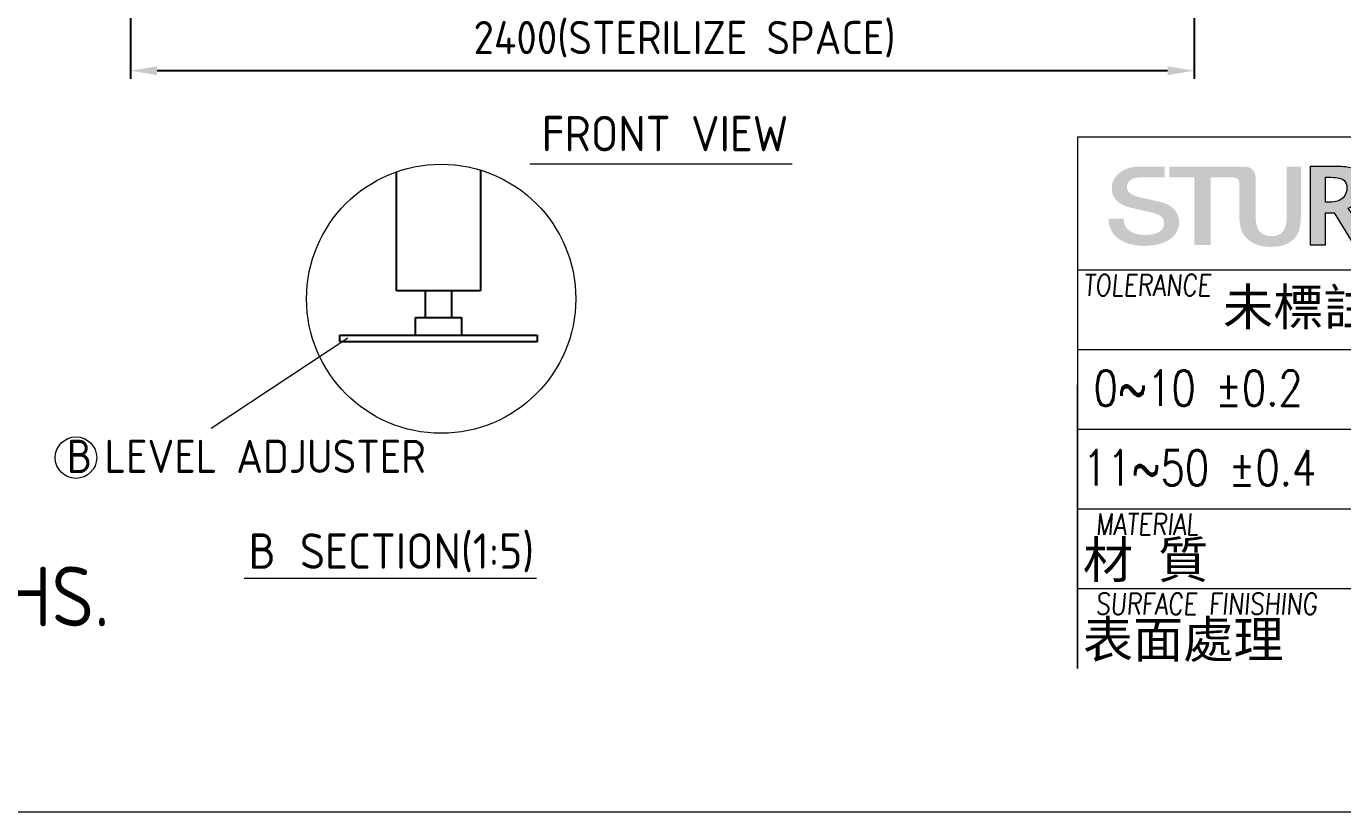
# Model space of a CAD drawing. Header units: millimetres. Extents: x -232689 to -212764, y -30313 to -8108.
# Drawn here: x -220620 to -217650, y -30313 to -28540 of the extents above; entities that cross this region are included whole.
import ezdxf

# ---------------------------------------------------------------- set-up
doc = ezdxf.new("R2010")
doc.units = ezdxf.units.MM
doc.layers.get('0').update_dxf_attribs({"lineweight": 25})
doc.layers.add('D', color=3, linetype='Continuous', lineweight=13)
doc.layers.add('F', color=7, linetype='Continuous', lineweight=15)
doc.styles.get("Standard").update_dxf_attribs({"font": 'KAIU.TTF'})
doc.styles.add('STU25', font='isocp2.shx')
doc.styles.add('Text', font='romans.shx', dxfattribs={"width": 0.8, "oblique": 10})
doc.dimstyles.new('STU25', dxfattribs={"dimscale": 30, "dimtxt": 2.5, "dimasz": 2, "dimexe": 0.6, "dimexo": 1, "dimgap": 1, "dimtad": 1, "dimdsep": 46, "dimtxsty": 'STU25', "dimcen": 2, "dimazin": 2, "dimtfac": 1, "dimtmove": 0, "dimatfit": 3, "dimfxl": 0, "dimtolj": 1, "dimtzin": 0, "dimarcsym": 0})

# ---------------------------------------------------------------- blocks, each defined once
blk = doc.blocks.new('*D16')
at = {"layer": 'D', "color": 0, "lineweight": -2}
for p, q in [((-220384.9, -27900.2), (-220384.9, -28658.3)), ((-217984.9, -27900.2), (-217984.9, -28658.3)), ((-218044.9, -28640.3), (-220324.9, -28640.3))]:
    blk.add_line(p, q, dxfattribs=at)
at = {"layer": 'D', "color": 0}
for points in [[(-220324.9, -28630.3), (-220324.9, -28650.3), (-220384.9, -28640.3)], [(-218044.9, -28650.3), (-218044.9, -28630.3), (-217984.9, -28640.3)]]:
    blk.add_solid(points, dxfattribs=at)
at = {"layer": 'Defpoints', "color": 0}
for p in [(-220384.9, -27870.2), (-217984.9, -27870.2), (-220384.9, -28640.3)]:
    blk.add_point(p, dxfattribs=at)
at = {"layer": 'D', "color": 0, "insert": (-219134.9, -28569.1), "char_height": 75, "attachment_point": 5, "style": 'STU25'}
blk.add_mtext('\\A1;{\\Fisocp2.shx;2400(STERILIZE SPACE)}', dxfattribs=at)
blk = doc.blocks.new('新駿LOGO')
at = {"layer": 'F'}
h = blk.add_hatch(color=256, dxfattribs=at)
edge = h.paths.add_edge_path()
edge.add_spline(control_points=[(-529.051, -442.142), (-529.051, -442.306), (-529.019, -442.447), (-528.955, -442.564), (-528.891, -442.681), (-528.802, -442.776), (-528.688, -442.851), (-528.574, -442.925), (-528.443, -442.98), (-528.294, -443.014), (-528.146, -443.048), (-527.986, -443.065), (-527.812, -443.065), (-527.625, -443.065), (-527.465, -443.046), (-527.333, -443.008), (-527.2, -442.969), (-527.093, -442.92), (-527.011, -442.86), (-526.929, -442.799), (-526.87, -442.73), (-526.833, -442.652), (-526.797, -442.573), (-526.778, -442.494), (-526.778, -442.413), (-526.778, -442.248), (-526.821, -442.126), (-526.905, -442.048), (-526.99, -441.97), (-527.082, -441.914), (-527.182, -441.882), (-527.356, -441.826), (-527.558, -441.773), (-527.788, -441.722), (-528.018, -441.672), (-528.302, -441.606), (-528.64, -441.526), (-528.85, -441.478), (-529.024, -441.415), (-529.164, -441.336), (-529.303, -441.257), (-529.413, -441.17), (-529.495, -441.074), (-529.578, -440.977), (-529.636, -440.874), (-529.67, -440.766), (-529.704, -440.657), (-529.721, -440.546), (-529.721, -440.434), (-529.721, -440.216), (-529.67, -440.028), (-529.567, -439.869), (-529.464, -439.71), (-529.329, -439.579), (-529.16, -439.474), (-528.991, -439.37), (-528.855, -439.306), (-528.64, -439.256), (-528.426, -439.205), (-528.133, -439.204), (-527.915, -439.204), (-527.659, -439.204), (-526.729, -439.204), (-526.729, -439.204), (-526.729, -439.204), (-526.732, -439.805), (-526.732, -439.805), (-526.732, -439.805), (-528.141, -439.796), (-528.282, -439.825), (-528.386, -439.847), (-528.478, -439.858), (-528.565, -439.9), (-528.651, -439.942), (-528.723, -439.999), (-528.78, -440.072), (-528.837, -440.144), (-528.866, -440.235), (-528.866, -440.343), (-528.866, -440.496), (-528.812, -440.616), (-528.705, -440.702), (-528.598, -440.789), (-528.458, -440.854), (-528.284, -440.898), (-528.266, -440.902), (-528.194, -440.919), (-528.069, -440.95), (-527.943, -440.98), (-527.803, -441.013), (-527.648, -441.049), (-527.493, -441.086), (-527.341, -441.121), (-527.193, -441.155), (-527.044, -441.189), (-526.938, -441.214), (-526.874, -441.231), (-526.715, -441.275), (-526.576, -441.335), (-526.457, -441.411), (-526.338, -441.488), (-526.239, -441.575), (-526.159, -441.674), (-526.079, -441.773), (-526.02, -441.878), (-525.981, -441.991), (-525.943, -442.103), (-525.923, -442.216), (-525.923, -442.329), (-525.923, -442.57), (-525.979, -442.776), (-526.091, -442.947), (-526.203, -443.118), (-526.349, -443.258), (-526.532, -443.366), (-526.715, -443.476), (-526.922, -443.555), (-527.155, -443.605), (-527.388, -443.655), (-527.625, -443.681), (-527.867, -443.681), (-528.145, -443.681), (-528.408, -443.65), (-528.653, -443.59), (-528.9, -443.53), (-529.115, -443.437), (-529.297, -443.313), (-529.48, -443.188), (-529.626, -443.028), (-529.735, -442.833), (-529.845, -442.637), (-529.902, -442.407), (-529.906, -442.142), (-529.906, -442.142), (-529.051, -442.142), (-529.051, -442.142)], knot_values=[0, 0, 0, 0, 1, 1, 1, 2, 2, 2, 3, 3, 3, 4, 4, 4, 5, 5, 5, 6, 6, 6, 7, 7, 7, 8, 8, 8, 9, 9, 9, 10, 10, 10, 11, 11, 11, 12, 12, 12, 13, 13, 13, 14, 14, 14, 15, 15, 15, 16, 16, 16, 17, 17, 17, 18, 18, 18, 19, 19, 19, 20, 20, 20, 21, 21, 21, 22, 22, 22, 23, 23, 23, 24, 24, 24, 25, 25, 25, 26, 26, 26, 27, 27, 27, 28, 28, 28, 29, 29, 29, 30, 30, 30, 31, 31, 31, 32, 32, 32, 33, 33, 33, 34, 34, 34, 35, 35, 35, 36, 36, 36, 37, 37, 37, 38, 38, 38, 39, 39, 39, 40, 40, 40, 41, 41, 41, 42, 42, 42, 43, 43, 43, 44, 44, 44, 45, 45, 45, 45], degree=3, periodic=0)
edge = h.paths.add_edge_path()
edge.add_spline(control_points=[(-522.525, -440.141), (-522.54, -440.04), (-522.569, -439.94), (-522.628, -439.896), (-522.768, -439.792), (-522.902, -439.814), (-522.902, -439.814), (-522.902, -439.814), (-523.024, -439.814), (-523.024, -439.814), (-523.024, -439.814), (-524.139, -439.814), (-524.139, -439.814), (-524.139, -439.814), (-524.139, -443.624), (-524.139, -443.624), (-524.139, -443.624), (-525.057, -443.624), (-525.057, -443.624), (-525.057, -443.624), (-525.057, -439.814), (-525.057, -439.814), (-525.057, -439.814), (-526.468, -439.814), (-526.468, -439.814), (-526.468, -439.814), (-526.468, -439.204), (-526.468, -439.204), (-526.468, -439.204), (-522.387, -439.204), (-522.387, -439.204)], knot_values=[5.578051, 5.578051, 5.578051, 5.578051, 6, 6, 6, 7, 7, 7, 8, 8, 8, 9, 9, 9, 10, 10, 10, 11, 11, 11, 12, 12, 12, 13, 13, 13, 14, 14, 14, 15, 15, 15, 15], degree=3, periodic=0)
edge.add_spline(control_points=[(-522.396, -439.204), (-522.311, -439.204), (-522.216, -439.204), (-522.216, -439.204), (-522.216, -439.204), (-521.96, -439.187), (-521.763, -439.406), (-521.582, -439.606), (-521.607, -439.851), (-521.607, -439.851), (-521.607, -439.851), (-521.607, -441.917), (-521.607, -441.917), (-521.607, -442.407), (-521.523, -442.732), (-521.357, -442.891), (-521.191, -443.051), (-520.975, -443.131), (-520.71, -443.131), (-520.449, -443.131), (-520.242, -443.052), (-520.087, -442.894), (-519.933, -442.736), (-519.855, -442.433), (-519.855, -441.982), (-519.855, -441.982), (-519.855, -439.204), (-519.855, -439.204), (-519.855, -439.204), (-519.054, -439.204), (-519.054, -439.204), (-519.054, -439.204), (-519.054, -441.919), (-519.054, -441.919), (-519.054, -442.431), (-519.119, -442.798), (-519.247, -443.02), (-519.375, -443.242), (-519.561, -443.417), (-519.804, -443.544), (-520.047, -443.671), (-520.354, -443.735), (-520.727, -443.735), (-521.094, -443.735), (-521.408, -443.676), (-521.671, -443.558), (-521.933, -443.439), (-522.142, -443.263), (-522.295, -443.029), (-522.448, -442.795), (-522.525, -442.422), (-522.525, -441.91), (-522.525, -441.91), (-522.525, -440.923), (-522.525, -440.141)], knot_values=[0.44538, 0.44538, 0.44538, 0.44538, 1, 1, 1, 2, 2, 2, 3, 3, 3, 4, 4, 4, 5, 5, 5, 6, 6, 6, 7, 7, 7, 8, 8, 8, 9, 9, 9, 10, 10, 10, 11, 11, 11, 12, 12, 12, 13, 13, 13, 14, 14, 14, 15, 15, 15, 16, 16, 16, 17, 17, 17, 17.603917, 17.603917, 17.603917, 17.603917], degree=3, periodic=0)
h = blk.add_hatch(color=256, dxfattribs=at)
edge = h.paths.add_edge_path()
edge.add_spline(control_points=[(-526.468, -439.204), (-526.468, -439.204), (-526.468, -439.814), (-526.468, -439.814)], knot_values=[-14, -14, -14, -14, -13, -13, -13, -13], degree=3, periodic=0)
edge.add_spline(control_points=[(-526.468, -439.814), (-526.468, -439.814), (-525.057, -439.814), (-525.057, -439.814)], knot_values=[-13, -13, -13, -13, -12, -12, -12, -12], degree=3, periodic=0)
edge.add_spline(control_points=[(-525.057, -439.814), (-525.057, -439.814), (-525.057, -443.624), (-525.057, -443.624)], knot_values=[-12, -12, -12, -12, -11, -11, -11, -11], degree=3, periodic=0)
edge.add_spline(control_points=[(-525.057, -443.624), (-525.057, -443.624), (-524.139, -443.624), (-524.139, -443.624)], knot_values=[-11, -11, -11, -11, -10, -10, -10, -10], degree=3, periodic=0)
edge.add_spline(control_points=[(-524.139, -443.624), (-524.139, -443.624), (-524.139, -439.814), (-524.139, -439.814)], knot_values=[-10, -10, -10, -10, -9, -9, -9, -9], degree=3, periodic=0)
edge.add_spline(control_points=[(-524.139, -439.814), (-524.139, -439.814), (-523.024, -439.814), (-523.024, -439.814)], knot_values=[-9, -9, -9, -9, -8, -8, -8, -8], degree=3, periodic=0)
edge.add_spline(control_points=[(-523.024, -439.814), (-523.024, -439.814), (-522.902, -439.814), (-522.902, -439.814)], knot_values=[-8, -8, -8, -8, -7, -7, -7, -7], degree=3, periodic=0)
edge.add_spline(control_points=[(-522.902, -439.814), (-522.902, -439.814), (-522.768, -439.792), (-522.628, -439.896)], knot_values=[-7, -7, -7, -7, -6, -6, -6, -6], degree=3, periodic=0)
edge.add_spline(control_points=[(-522.628, -439.896), (-522.569, -439.94), (-522.54, -440.04), (-522.525, -440.141)], knot_values=[-6, -6, -6, -6, -5.578051, -5.578051, -5.578051, -5.578051], degree=3, periodic=0)
edge.add_spline(control_points=[(-522.525, -440.141), (-522.525, -440.923), (-522.525, -441.91), (-522.525, -441.91)], knot_values=[-17.603917, -17.603917, -17.603917, -17.603917, -17, -17, -17, -17], degree=3, periodic=0)
edge.add_spline(control_points=[(-522.525, -441.91), (-522.525, -442.422), (-522.448, -442.795), (-522.295, -443.029)], knot_values=[-17, -17, -17, -17, -16, -16, -16, -16], degree=3, periodic=0)
edge.add_spline(control_points=[(-522.295, -443.029), (-522.142, -443.263), (-521.933, -443.439), (-521.671, -443.558)], knot_values=[-16, -16, -16, -16, -15, -15, -15, -15], degree=3, periodic=0)
edge.add_spline(control_points=[(-521.671, -443.558), (-521.408, -443.676), (-521.094, -443.735), (-520.727, -443.735)], knot_values=[-15, -15, -15, -15, -14, -14, -14, -14], degree=3, periodic=0)
edge.add_spline(control_points=[(-520.727, -443.735), (-520.354, -443.735), (-520.047, -443.671), (-519.804, -443.544)], knot_values=[-14, -14, -14, -14, -13, -13, -13, -13], degree=3, periodic=0)
edge.add_spline(control_points=[(-519.804, -443.544), (-519.561, -443.417), (-519.375, -443.242), (-519.247, -443.02)], knot_values=[-13, -13, -13, -13, -12, -12, -12, -12], degree=3, periodic=0)
edge.add_spline(control_points=[(-519.247, -443.02), (-519.119, -442.798), (-519.054, -442.431), (-519.054, -441.919)], knot_values=[-12, -12, -12, -12, -11, -11, -11, -11], degree=3, periodic=0)
edge.add_spline(control_points=[(-519.054, -441.919), (-519.054, -441.919), (-519.054, -439.204), (-519.054, -439.204)], knot_values=[-11, -11, -11, -11, -10, -10, -10, -10], degree=3, periodic=0)
edge.add_spline(control_points=[(-519.054, -439.204), (-519.054, -439.204), (-519.855, -439.204), (-519.855, -439.204)], knot_values=[-10, -10, -10, -10, -9, -9, -9, -9], degree=3, periodic=0)
edge.add_spline(control_points=[(-519.855, -439.204), (-519.855, -439.204), (-519.855, -441.982), (-519.855, -441.982)], knot_values=[-9, -9, -9, -9, -8, -8, -8, -8], degree=3, periodic=0)
edge.add_spline(control_points=[(-519.855, -441.982), (-519.855, -442.433), (-519.933, -442.736), (-520.087, -442.894)], knot_values=[-8, -8, -8, -8, -7, -7, -7, -7], degree=3, periodic=0)
edge.add_spline(control_points=[(-520.087, -442.894), (-520.242, -443.052), (-520.449, -443.131), (-520.71, -443.131)], knot_values=[-7, -7, -7, -7, -6, -6, -6, -6], degree=3, periodic=0)
edge.add_spline(control_points=[(-520.71, -443.131), (-520.975, -443.131), (-521.191, -443.051), (-521.357, -442.891)], knot_values=[-6, -6, -6, -6, -5, -5, -5, -5], degree=3, periodic=0)
edge.add_spline(control_points=[(-521.357, -442.891), (-521.523, -442.732), (-521.607, -442.407), (-521.607, -441.917)], knot_values=[-5, -5, -5, -5, -4, -4, -4, -4], degree=3, periodic=0)
edge.add_spline(control_points=[(-521.607, -441.917), (-521.607, -441.917), (-521.607, -439.851), (-521.607, -439.851)], knot_values=[-4, -4, -4, -4, -3, -3, -3, -3], degree=3, periodic=0)
edge.add_spline(control_points=[(-521.607, -439.851), (-521.607, -439.851), (-521.607, -439.851), (-521.607, -439.851)], knot_values=[-3, -3, -3, -3, -2.999949, -2.999949, -2.999949, -2.999949], degree=3, periodic=0)
edge.add_spline(control_points=[(-521.607, -439.851), (-521.607, -439.851), (-521.582, -439.606), (-521.763, -439.406)], knot_values=[-2.999949, -2.999949, -2.999949, -2.999949, -2, -2, -2, -2], degree=3, periodic=0)
edge.add_spline(control_points=[(-521.763, -439.406), (-521.96, -439.187), (-522.216, -439.204), (-522.216, -439.204)], knot_values=[-2, -2, -2, -2, -1, -1, -1, -1], degree=3, periodic=0)
edge.add_spline(control_points=[(-522.216, -439.204), (-522.216, -439.204), (-526.468, -439.204), (-526.468, -439.204)], knot_values=[-15, -15, -15, -15, -14, -14, -14, -14], degree=3, periodic=0)
h = blk.add_hatch(color=256, dxfattribs=at)
edge = h.paths.add_edge_path()
edge.add_spline(control_points=[(-518.536, -443.624), (-518.536, -443.624), (-518.536, -439.204), (-518.536, -439.204), (-518.536, -439.204), (-516.884, -439.204), (-516.884, -439.204), (-516.545, -439.204), (-516.288, -439.246), (-516.111, -439.33), (-515.934, -439.415), (-515.794, -439.544), (-515.692, -439.716), (-515.59, -439.888), (-515.538, -440.082), (-515.538, -440.299), (-515.538, -440.557), (-515.613, -440.802), (-515.762, -441.032), (-515.912, -441.261), (-516.122, -441.437), (-516.394, -441.558), (-516.394, -441.558), (-514.952, -443.624), (-514.952, -443.624), (-514.952, -443.624), (-516.071, -443.624), (-516.071, -443.624), (-516.071, -443.624), (-517.172, -441.815), (-517.172, -441.815), (-517.172, -441.815), (-517.672, -441.815), (-517.672, -441.815), (-517.672, -441.815), (-517.672, -443.624), (-517.672, -443.624), (-517.672, -443.624), (-518.536, -443.624), (-518.536, -443.624)], knot_values=[0, 0, 0, 0, 1, 1, 1, 2, 2, 2, 3, 3, 3, 4, 4, 4, 5, 5, 5, 6, 6, 6, 7, 7, 7, 8, 8, 8, 9, 9, 9, 10, 10, 10, 11, 11, 11, 12, 12, 12, 13, 13, 13, 13], degree=3, periodic=1)
edge = h.paths.add_edge_path(flags=16)
edge.add_spline(control_points=[(-517.672, -441.21), (-517.672, -441.21), (-517.462, -441.21), (-517.462, -441.21), (-517.084, -441.21), (-516.822, -441.127), (-516.676, -440.962), (-516.53, -440.796), (-516.456, -440.609), (-516.456, -440.4), (-516.456, -440.219), (-516.515, -440.075), (-516.633, -439.968), (-516.751, -439.862), (-516.991, -439.809), (-517.351, -439.809), (-517.351, -439.809), (-517.672, -439.809), (-517.672, -439.809), (-517.672, -439.809), (-517.672, -441.21), (-517.672, -441.21)], knot_values=[0, 0, 0, 0, 1, 1, 1, 2, 2, 2, 3, 3, 3, 4, 4, 4, 5, 5, 5, 6, 6, 6, 7, 7, 7, 7], degree=3, periodic=1)
at = {"layer": 'F', "lineweight": 0}
for points, knots in [([(-518.536, -443.624), (-518.536, -443.624), (-518.536, -439.204), (-518.536, -439.204), (-518.536, -439.204), (-516.884, -439.204), (-516.884, -439.204), (-516.545, -439.204), (-516.288, -439.246), (-516.111, -439.33), (-515.934, -439.415), (-515.794, -439.544), (-515.692, -439.716), (-515.59, -439.888), (-515.538, -440.082), (-515.538, -440.299), (-515.538, -440.557), (-515.613, -440.802), (-515.762, -441.032), (-515.912, -441.261), (-516.122, -441.437), (-516.394, -441.558), (-516.394, -441.558), (-514.952, -443.624), (-514.952, -443.624), (-514.952, -443.624), (-516.071, -443.624), (-516.071, -443.624), (-516.071, -443.624), (-517.172, -441.815), (-517.172, -441.815), (-517.172, -441.815), (-517.672, -441.815), (-517.672, -441.815), (-517.672, -441.815), (-517.672, -443.624), (-517.672, -443.624), (-517.672, -443.624), (-518.536, -443.624), (-518.536, -443.624)], [0, 0, 0, 0, 1, 1, 1, 2, 2, 2, 3, 3, 3, 4, 4, 4, 5, 5, 5, 6, 6, 6, 7, 7, 7, 8, 8, 8, 9, 9, 9, 10, 10, 10, 11, 11, 11, 12, 12, 12, 13, 13, 13, 13]), ([(-517.672, -441.21), (-517.672, -441.21), (-517.462, -441.21), (-517.462, -441.21), (-517.084, -441.21), (-516.822, -441.127), (-516.676, -440.962), (-516.53, -440.796), (-516.456, -440.609), (-516.456, -440.4), (-516.456, -440.219), (-516.515, -440.075), (-516.633, -439.968), (-516.751, -439.862), (-516.991, -439.809), (-517.351, -439.809), (-517.351, -439.809), (-517.672, -439.809), (-517.672, -439.809), (-517.672, -439.809), (-517.672, -441.21), (-517.672, -441.21)], [0, 0, 0, 0, 1, 1, 1, 2, 2, 2, 3, 3, 3, 4, 4, 4, 5, 5, 5, 6, 6, 6, 7, 7, 7, 7])]:
    blk.add_open_spline(points, degree=3, knots=knots, dxfattribs=at)
blk = doc.blocks.new('H421')
at = {"layer": 'F', "color": 7}
for p, q in [((155.911, 38.089), (286.911, 38.089)), ((155.911, 30.589), (286.911, 30.589)), ((155.911, 26.089), (227.911, 26.089)), ((155.911, 8.089), (155.911, 24.089)), ((155.911, 21.589), (286.911, 21.589)), ((155.911, 17.089), (286.911, 17.089)), ((286.911, 12.589), (155.911, 12.589))]:
    blk.add_line(p, q, dxfattribs=at)
at = {"layer": 'F'}
for p, q in [((155.911, 38.089), (155.911, 17.089)), ((155.911, 24.089), (155.911, 16.089)), ((155.911, 17.089), (155.911, 8.089))]:
    blk.add_line(p, q, dxfattribs=at)
blk.add_blockref('新駿LOGO', (687.56, 475.621))
at = {"layer": 'F', "color": 1, "lineweight": 15, "style": 'Text', "oblique": 5, "width": 0.8}
for s, p in [('TOLERANCE', (156.227, 29.13)), ('MATERIAL', (156.917, 15.63)), ('SURFACE FINISHING', (156.917, 11.13))]:
    blk.add_text(s, height=1.2, dxfattribs=at).set_placement(p)
at = {"layer": 'F', "lineweight": -3}
for s, p in [('未標註者一般公差表', (164.115, 27.45)), ('材 質', (156.206, 13.189)), ('表面處理', (156.206, 8.689))]:
    blk.add_text(s, height=2.0757, dxfattribs=at).set_placement(p)
at = {"layer": 'F', "lineweight": 20, "style": 'Text', "width": 0.8}
for s, p in [('0~10 ±0.2', (156.816, 22.912)), ('11~50 ±0.4', (156.204, 18.412))]:
    blk.add_text(s, height=2, dxfattribs=at).set_placement(p)

msp = doc.modelspace()

# ---------------------------------------------------------------- linework, layer by layer
for p, q in [((-219785.088, -29137.622), (-219785.088, -28868.798)), ((-219595.088, -28864.823), (-219595.088, -29137.622)), ((-219595.088, -29137.622), (-219785.088, -29137.622)), ((-219720.088, -29137.622), (-219720.088, -29197.622)), ((-219660.088, -29197.622), (-219660.088, -29137.622)), ((-219742.05, -29237.622), (-219742.05, -29197.622)), ((-219742.05, -29197.622), (-219638.127, -29197.622)), ((-219638.127, -29197.622), (-219638.127, -29237.622)), ((-219912.588, -29237.622), (-219467.588, -29237.622)), ((-219912.588, -29252.622), (-219912.588, -29237.622)), ((-219467.588, -29252.622), (-219912.588, -29252.622)), ((-219467.588, -29237.622), (-219467.588, -29252.622))]:
    msp.add_line(p, q)
at = {"layer": 'D'}
for p, q in [((-219484.199, -28850.944), (-218891.797, -28850.944)), ((-219894.653, -29243.923), (-220202.698, -29448.263)), ((-220128.674, -29785.905), (-219468.893, -29785.905))]:
    msp.add_line(p, q, dxfattribs=at)
for centre, radius in [((-219684.053, -29155.236), 303.734), ((-220508.073, -29513.952), 46.868)]:
    msp.add_circle(centre, radius, dxfattribs=at)
at = {"layer": 'F', "color": 6}
msp.add_lwpolyline([(-224484.3, -22073.478), (-224484.3, -30313.478), (-212764.3, -30313.478), (-212764.3, -22073.478)], close=True, dxfattribs=at)
msp.add_lwpolyline([(-224484.3, -22073.478), (-224484.3, -30313.478), (-212764.3, -30313.478), (-212764.3, -22073.478)], close=True, dxfattribs=at)

# ---------------------------------------------------------------- block references
at = {"xscale": 40, "yscale": 40, "zscale": 40}
msp.add_blockref('H421', (-224484.3, -30313.478), dxfattribs=at)

# ---------------------------------------------------------------- texts
at = {"layer": 'D', "attachment_point": 1}
for s, insert, char_height in [('{\\Fisocp2.shx;\\C11;FRONT VIEW}', (-219457.107, -28742.366), 80), ('{\\Fisocp2.shx;\\C3;B\\f???|b0|i0|c0|p65; \\Fisocp2.shx;LEVEL ADJUSTER}', (-220528.883, -29473.602), 75), ('{\\Fisocp2.shx;\\C11;B\\f標楷體|b0|i0|c136|p65; \\Fisocp2.shx;SECTION(1:5)}', (-220118.44, -29684.987), 80)]:
    msp.add_mtext(s, dxfattribs=dict(at, insert=insert, char_height=char_height))
at = {"layer": 'D', "color": 0, "insert": (-223640.239, -29759.746), "char_height": 135.00867, "attachment_point": 1, "style": 'STU25'}
msp.add_mtext('Note{\\f標楷體|b0|i0|c136|p65;：}All parts should comply with RoHS.', dxfattribs=at)

# ---------------------------------------------------------------- dimensions: what is measured, and where the dimension line sits
at = {"layer": 'D'}
dim = msp.add_linear_dim(base=(-220384.871, -28640.318), p1=(-217984.871, -27870.183), p2=(-220384.871, -27870.183), text='{\\Fisocp2.shx;<>(STERILIZE SPACE)}', dimstyle='STU25', dxfattribs=at)
dim.commit()
dim.dimension.update_dxf_attribs({"geometry": '*D16', "text_midpoint": (-219134.871, -28640.318), "dimtype": 160})

doc.saveas('drawing.dxf')
